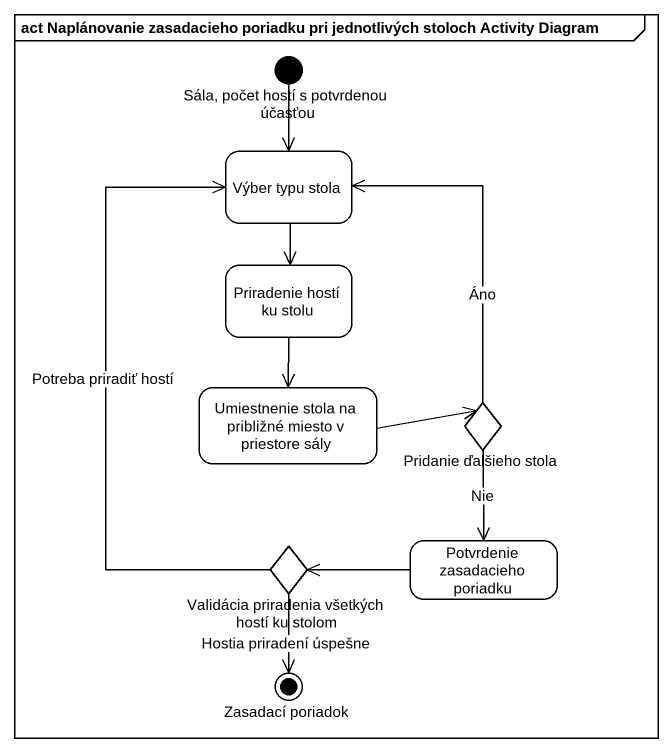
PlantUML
@startuml
mainframe act Naplánovanie zasadacieho poriadku pri jednotlivých stoloch Activity Diagram
hide empty description
state "Sála, počet hostí s potvrdenou účasťou" as Sála_počet_hostí_s <<start>>
state "Výber typu stola" as Výber_typu_stola
state "Priradenie hostí ku stolu" as Priradenie_hostí_ku_stolu
state "Umiestnenie stola na približné miesto v priestore sály" as Umiestnenie_stola_na
state "Pridanie ďalšieho stola" as Pridanie_ďalšieho_stola <<choice>>
state "Validácia priradenia všetkých hostí ku stolom" as Validácia_priradenia <<choice>>
state "Potvrdenie zasadacieho poriadku" as Potvrdenie_zasadacieho
state "Zasadací poriadok" as Zasadací_poriadok <<end>>
Sála_počet_hostí_s --> Výber_typu_stola
Výber_typu_stola --> Priradenie_hostí_ku_stolu
Priradenie_hostí_ku_stolu --> Umiestnenie_stola_na
Umiestnenie_stola_na -right-> Pridanie_ďalšieho_stola
Pridanie_ďalšieho_stola -up-> Výber_typu_stola : Áno
Pridanie_ďalšieho_stola --> Potvrdenie_zasadacieho : Nie
Validácia_priradenia -up-> Výber_typu_stola : Potreba priradiť hostí
Validácia_priradenia --> Zasadací_poriadok : Hostia priradení úspešne
Potvrdenie_zasadacieho -left-> Validácia_priradenia
@enduml
